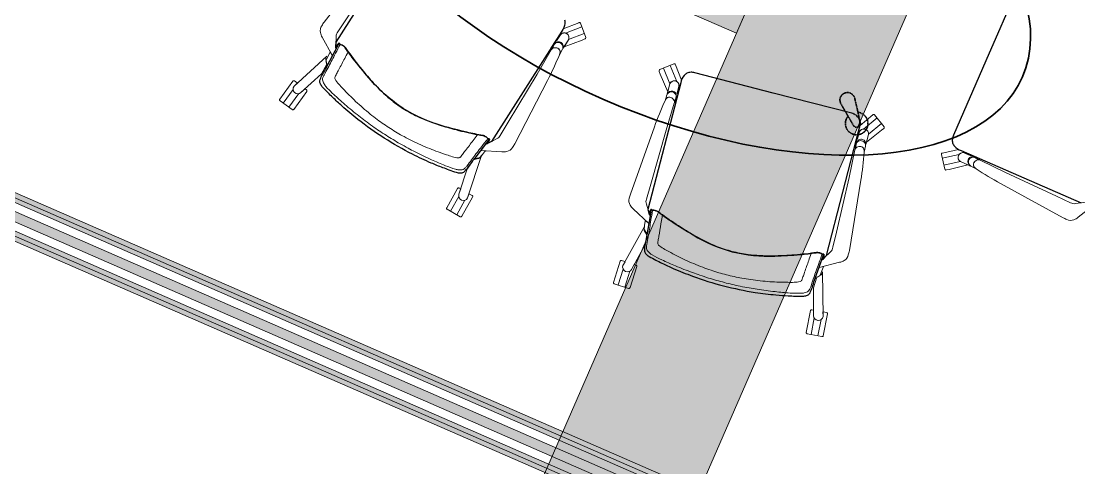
# Model space of a CAD drawing. Header units: millimetres. Extents: x -35034 to 431752, y -71616 to 25069.
# Drawn here: x 375676 to 378490, y -11807 to -10619 of the extents above; entities that cross this region are included whole.
import ezdxf

# ---------------------------------------------------------------- set-up
doc = ezdxf.new("R2010")
doc.units = ezdxf.units.MM
doc.header["$MEASUREMENT"] = 0
doc.linetypes.add('DASHED2', pattern=[0.75, 0.5, -0.25])
for name, color, linetype, lineweight in [('A-35-M_FFE_Loose_SIEMENS P2_Pen_No__5', 7, 'Continuous', 25), ('A-35-M_FFE_Loose_SIEMENS P2_Pen_No__7', 7, 'Continuous', 35), ('A-35-M_FFE_Loose_SIEMENS P2_Pen_No__9', 7, 'Continuous', 13), ('A-95-H_Fill_Plan_FloorTrunking_Pen_No__1', 7, 'Continuous', 13), ('A-95-H_Fill_Plan_FloorTrunking_Pen_No__101', 252, 'Continuous', 15), ('A-95-P_Text_1_50_GA_Pen_No__85', 8, 'Continuous', 20), ('New_A-25-M_Wall_Int_Pen_No__1', 7, 'Continuous', 13)]:
    doc.layers.add(name, color=color, linetype=linetype, lineweight=lineweight)
doc.layers.add('New_A-25-M_Wall_Int', color=7, linetype='Continuous')
doc.layers.add('New_A-25-M_Wall_Int_Pen_No__107', color=7, linetype='Continuous', lineweight=15, true_color=0xa6a6a6)
doc.dimstyles.new('GENERATED_STYLE__3', dxfattribs={"dimtxt": 0.18, "dimasz": 182.4, "dimexe": 0.18, "dimexo": 0.0625, "dimgap": 0.09, "dimtad": 0, "dimtih": 1, "dimtoh": 1, "dimdec": 4, "dimzin": 0, "dimdsep": 46, "dimcen": 0.09, "dimadec": 0, "dimazin": 0, "dimtfac": 1, "dimtdec": 4, "dimtmove": 0, "dimatfit": 3, "dimldrblk": 'ARROWHEAD_5', "dimfxl": 1, "dimtolj": 1, "dimtzin": 0, "dimarcsym": 0})

# ---------------------------------------------------------------- blocks, each defined once
blk = doc.blocks.new('*X1178', base_point=(341458.1, 0))
at = {"layer": 'New_A-25-M_Wall_Int_Pen_No__107', "linetype": 'Continuous'}
blk.add_hatch(color=256, dxfattribs=at).paths.add_polyline_path([(378858.5, -12520.4), (374830.8, -10764.1), (374820.8, -10787), (378848.5, -12543.3)])
blk = doc.blocks.new('Wall_347_2', base_point=(374740.3, -10673.9))
at = {"layer": 'New_A-25-M_Wall_Int_Pen_No__107', "linetype": 'Continuous'}
for points in [[(378877.1, -12477.8), (374849.4, -10721.5), (374844.4, -10733), (378872.1, -12489.2)], [(378872.1, -12489.2), (374844.4, -10733), (374839.6, -10744), (378867.3, -12500.2)], [(378834.7, -12574.9), (374807, -10818.7), (374801.8, -10830.6), (378829.6, -12586.9)], [(378839.5, -12563.9), (374811.8, -10807.7), (374807, -10818.7), (378834.7, -12574.9)]]:
    blk.add_hatch(color=256, dxfattribs=at).paths.add_polyline_path(points)
at = {"layer": 'New_A-25-M_Wall_Int_Pen_No__1', "linetype": 'Continuous'}
for p, q in [((378867.3, -12500.2), (374839.6, -10744)), ((378872.1, -12489.2), (374844.4, -10733)), ((378858.5, -12520.4), (374830.8, -10764.1)), ((378848.5, -12543.3), (374820.8, -10787)), ((378834.7, -12574.9), (374807, -10818.7)), ((378839.5, -12563.9), (374811.8, -10807.7))]:
    blk.add_line(p, q, dxfattribs=at)
at = {"layer": 'New_A-25-M_Wall_Int_Pen_No__1', "linetype": 'Continuous', "flags": 128}
for points in [[(378877.1, -12477.8), (374849.4, -10721.5)], [(374801.8, -10830.6), (378829.6, -12586.9)]]:
    blk.add_lwpolyline(points, dxfattribs=at)
at = {"layer": 'New_A-25-M_Wall_Int', "color": 250, "lineweight": 50, "true_color": 0x2a2a2a}
blk.add_blockref('*X1178', (341458.1, 0), dxfattribs=at)
blk = doc.blocks.new('ARROWHEAD_5')
at = {"color": 0, "linetype": 'Continuous', "lineweight": 0}
blk.add_line((0, 0), (-1, 0), dxfattribs=at)
blk.add_solid([(-1, 0.2679), (0, 0), (-1, -0.2679), (-1, 0.2679)], dxfattribs=at)

msp = doc.modelspace()

# ---------------------------------------------------------------- hatches: boundary and pattern name
at = {"layer": 'A-95-H_Fill_Plan_FloorTrunking_Pen_No__101', "linetype": 'Continuous', "lineweight": 0, "true_color": 0x727272}
for points in [[(376526.9, -14052.6), (376164.8, -13894.7), (379236.2, -6851), (379598.3, -7008.9)], [(377737.1, -10288.8), (377278.8, -10089), (377120.9, -10451), (377579.3, -10650.9)]]:
    msp.add_hatch(color=8, dxfattribs=at).paths.add_polyline_path(points)

# ---------------------------------------------------------------- linework, layer by layer
at = {"layer": 'A-35-M_FFE_Loose_SIEMENS P2_Pen_No__5', "linetype": 'Continuous', "flags": 128}
for points in [[(377121.7, -10615.6, -0.112722), (377122.5, -10625.3, -0.119167), (377114.4, -10645.2), (376927.3, -10938.6), (376916.9, -10943.8), (376920.9, -10935.6, -0.02453), (376921.7, -10933.4, 0.299826), (376921.5, -10932.2, 0.164644), (376920.8, -10931.8), (376917.8, -10931.3, 0.066557), (376912.7, -10926.3, 0.117992), (376903.9, -10922.6, -0.017493), (376861.9, -10914.2, -0.011779), (376796.1, -10897, -0.071772), (376692.4, -10850.8, -0.069523), (376606.8, -10776.2, -0.011779), (376563.4, -10723.8, -0.017493), (376538.1, -10689.3, 0.117992), (376531, -10682.9, 0.066588), (376524.3, -10680.4), (376522.6, -10677.9, 0.164644), (376521.9, -10677.3, 0.299826), (376520.8, -10677.6, -0.02453), (376519.1, -10679.3), (376513.3, -10686.4), (376513.7, -10674.8), (376700.9, -10381.4, -0.119167)], [(378691.7, -10652), (378372.6, -10513.2, 0.119167), (378351.6, -10508.4, 0.112722), (378342.2, -10510.7, 0.107436), (378333.5, -10517.7, 0.042313), (378331, -10521.4, 0.011293), (378328.4, -10526.2), (378243.1, -10724.3), (378156.3, -10921.7, 0.011293), (378154.5, -10927, 0.042313), (378153.6, -10931.3, 0.107436), (378154.4, -10942.5, 0.112722), (378159.2, -10950.9, 0.119167), (378177, -10963), (378496.1, -11101.8)]]:
    msp.add_lwpolyline(points, format="xyb", dxfattribs=at)
for points in [[(376641.9, -10929.9, -0.024216), (376571.6, -10879.9, -0.016068), (376529.3, -10844.3, -0.009371), (376505.1, -10821.7, -0.001836), (376491.8, -10808.8, -0.017544), (376477.9, -10794.1, -0.062714), (376472.2, -10785.8, -0.149282), (376470.7, -10777.4, -0.092841), (376472.8, -10770.6, -0.049327), (376480.3, -10755.7, 0.02709), (376490.4, -10737.5), (376518.3, -10683.9), (376520.1, -10680.2, 0.079161), (376520.9, -10678.1, 0.195423), (376520.8, -10677.9, 0.266682), (376520.7, -10677.9, 0.14086), (376520.5, -10678, 0.068414), (376518.6, -10680), (376513.4, -10686.2, 0.046442), (376513.5, -10689.1, 0.07777), (376513.8, -10690.5, -0.055714), (376514.3, -10691.7, -0.135228), (376513.4, -10686.2), (376519, -10679.5, -0.049328), (376520.6, -10677.8, -0.064332), (376521, -10677.5, -0.077633), (376521.5, -10677.3, -0.201115), (376522.3, -10677.6, -0.08669), (376522.7, -10678), (376523.6, -10679.3), (376524.3, -10680.4, -0.08929), (376531, -10682.9, -0.049201), (376535.1, -10685.9, -0.053494), (376537.6, -10688.6, -0.000557), (376545.7, -10699.9, 0.01685), (376581.9, -10747.1, 0.013226), (376612.6, -10782.4, 0.032708), (376657.7, -10825.6, 0.03481), (376692.4, -10850.8, 0.03481), (376729.9, -10871.6, 0.032708), (376788, -10894.3, 0.013226), (376832.9, -10907.2, 0.01685), (376891, -10920.2, -0.000557), (376904.7, -10922.8, -0.053494), (376908.2, -10923.9, -0.049201), (376912.7, -10926.3, -0.08929), (376917.8, -10931.3), (376919, -10931.6), (376920.5, -10931.8, -0.08669), (376921.2, -10932, -0.201115), (376921.7, -10932.7, -0.077633), (376921.8, -10933.1, -0.064332), (376921.7, -10933.6, -0.049328), (376920.8, -10935.8), (376917, -10943.8, -0.135228), (376911.7, -10945.3, -0.055714), (376913, -10945.1, 0.07777), (376914.4, -10944.9, 0.046442), (376917, -10943.8), (376920.5, -10936.4, 0.068414), (376921.5, -10933.8, 0.14086), (376921.5, -10933.6, 0.266682), (376921.4, -10933.5, 0.195423), (376921.2, -10933.5, 0.079161), (376919.6, -10935.1), (376917.1, -10938.3), (376880.3, -10986.2, 0.02709), (376868, -11003.1, -0.049327), (376857.6, -11016.1, -0.092841), (376852.4, -11020.9, -0.149282), (376844.1, -11023.1, -0.062714), (376834.2, -11021.4, -0.017544), (376815, -11015, -0.001836), (376797.7, -11008.4, -0.009371), (376767, -10996, -0.016068), (376716.9, -10972.6, -0.023358)], [(377568.1, -11231.7, 0.069523), (377681, -11243.4, 0.011779), (377748.9, -11239.4, 0.017493), (377791.5, -11234.4, -0.117992), (377801, -11235.2, -0.066588), (377807.4, -11238.4), (377810.4, -11237.9, -0.164644), (377811.2, -11238.1, -0.299826), (377811.8, -11239.1, 0.02453), (377811.7, -11241.5), (377810.5, -11250.5), (377818.7, -11242.3), (377905.7, -10905.4, 0.119167), (377907.1, -10883.9, 0.112722), (377903.4, -10875, 0.107436), (377895.1, -10867.4, 0.042313), (377891.1, -10865.6, 0.011293), (377885.8, -10863.7), (377676.8, -10810.6), (377468.2, -10755.9, 0.011293), (377462.8, -10755, 0.042313), (377458.3, -10754.7, 0.107436), (377447.4, -10757.3, 0.112722), (377439.8, -10763.3, 0.119167), (377430.7, -10782.8), (377343.7, -11119.7), (377346.9, -11130.9), (377350.2, -11122.4, 0.02453), (377351.3, -11120.2, -0.299826), (377352.3, -11119.6, -0.164644), (377353.1, -11119.9), (377355.5, -11121.7, -0.066557), (377362.7, -11122.1, -0.117992), (377371.3, -11125.9, 0.017493), (377406.2, -11151, 0.011779), (377463.7, -11187.3, 0.071772)], [(377544.7, -11322.5, 0.024216), (377629.2, -11339.9, 0.016068), (377684.1, -11346.6, 0.009371), (377717.1, -11348.9, 0.001836), (377735.6, -11349.8, 0.017544), (377755.9, -11349.9, 0.062714), (377765.8, -11348.4, 0.149282), (377773, -11343.8, 0.092841), (377776.5, -11337.6, 0.049327), (377782.3, -11322, -0.02709), (377788.7, -11302.2), (377808.9, -11245.2), (377810.3, -11241.4, -0.079161), (377811.4, -11239.4, -0.195423), (377811.5, -11239.3, -0.266682), (377811.6, -11239.3, -0.14086), (377811.7, -11239.6, -0.068414), (377811.6, -11242.4), (377810.5, -11250.4, -0.046442), (377808.4, -11252.3, -0.07777), (377807.1, -11253, 0.055714), (377805.9, -11253.5, 0.135228), (377810.5, -11250.4), (377811.7, -11241.7, 0.049328), (377811.8, -11239.4, 0.064332), (377811.7, -11238.8, 0.077633), (377811.5, -11238.4, 0.201115), (377810.8, -11238, 0.08669), (377810.2, -11238), (377808.7, -11238.2), (377807.4, -11238.4, 0.08929), (377801, -11235.2, 0.049201), (377796, -11234.3, 0.053494), (377792.3, -11234.3, 0.000557), (377778.5, -11236.1, -0.01685), (377719.2, -11241.8, -0.013226), (377672.6, -11243.4, -0.032708), (377610.2, -11239.9, -0.03481), (377568.1, -11231.7, -0.03481), (377527.3, -11218.5, -0.032708), (377471, -11191.4, -0.013226), (377431, -11167.4, -0.01685), (377381.9, -11133.7, 0.000557), (377370.7, -11125.5, 0.053494), (377367.5, -11123.7, 0.049201), (377362.7, -11122.1, 0.08929), (377355.5, -11121.7), (377354.5, -11121), (377353.3, -11120, 0.08669), (377352.7, -11119.7, 0.201115), (377351.9, -11119.8, 0.077633), (377351.5, -11120, 0.064332), (377351.2, -11120.4, 0.049328), (377350.2, -11122.5), (377346.9, -11130.7, 0.135228), (377349.5, -11135.7, 0.055714), (377348.7, -11134.6, -0.07777), (377347.9, -11133.5, -0.046442), (377346.9, -11130.7), (377349.9, -11123.2, -0.068414), (377351.1, -11120.7, -0.14086), (377351.3, -11120.5, -0.266682), (377351.4, -11120.5, -0.195423), (377351.5, -11120.7, -0.079161), (377351.5, -11122.9), (377350.9, -11126.9), (377340.9, -11186.6, -0.02709), (377337, -11207, 0.049327), (377334.5, -11223.5, 0.092841), (377334.6, -11230.6, 0.149282), (377338.6, -11238.2, 0.062714), (377346.6, -11244.3, 0.017544), (377364.4, -11253.9, 0.001836), (377381, -11262.1, 0.009371), (377411, -11276.1, 0.016068), (377462.3, -11296.8, 0.023358)]]:
    msp.add_lwpolyline(points, format="xyb", close=True, dxfattribs=at)
at = {"layer": 'A-35-M_FFE_Loose_SIEMENS P2_Pen_No__7', "linetype": 'DASHED2'}
for p, q in [((377893.9, -10824.1), (377908.7, -10888.7)), ((377857.1, -10838.6), (377890.3, -10895.9))]:
    msp.add_line(p, q, dxfattribs=at)
for centre, radius, start, end in [((377874.5, -10828.6), 20, 12.9105, 210.0778), ((377899, -10890.9), 30, 139.5491, 83.4393), ((377899, -10890.9), 10, 210.0778, 12.9105)]:
    msp.add_arc(centre, radius, start, end, dxfattribs=at)
at = {"layer": 'A-35-M_FFE_Loose_SIEMENS P2_Pen_No__7', "linetype": 'Continuous'}
msp.add_ellipse((377423.2, -10367.7), major_axis=(917, -398.8), ratio=0.5, dxfattribs=at)
at = {"layer": 'A-35-M_FFE_Loose_SIEMENS P2_Pen_No__9', "linetype": 'Continuous'}
for p, q in [((376373.2, -10836.6), (376399.2, -10800.8)), ((376388.4, -10847.7), (376414.8, -10811.5)), ((376818.4, -11124.3), (376840.4, -11085.3)), ((376834.8, -11133.6), (376856.6, -11095)), ((377264.1, -11320.3), (377277.5, -11278.1)), ((377282.1, -11326), (377295.6, -11283.3)), ((377777.6, -11451.9), (377786.1, -11408)), ((377796.1, -11455.5), (377804.6, -11412))]:
    msp.add_line(p, q, dxfattribs=at)
at = {"layer": 'A-35-M_FFE_Loose_SIEMENS P2_Pen_No__9', "linetype": 'Continuous', "flags": 128}
for points in [[(376504.3, -10710.8), (376476.9, -10661.2, -0.081341), (376472.2, -10649, -0.203002), (376475.7, -10630.7, 0.007358), (376481.9, -10621.1), (376598.2, -10471.1, -0.018845), (376646.5, -10413.7, -0.093152), (376652.9, -10408.9, -0.300736), (376663.9, -10410.2, -0.150564), (376669.7, -10419.3, -0.24245), (376667.9, -10427.6), (376625, -10489), (376541.8, -10612.6), (376518.5, -10647.2, 0.198938), (376514.2, -10659.7), (376513.5, -10682.2), (376513.4, -10689, 0.153101), (376514.3, -10691.7, 0.000314)], [(377120.5, -10686.6), (377168.6, -10669), (377175.6, -10666.1, 0.132625), (377177.7, -10664.4, 0.251078), (377178.1, -10662.1), (377163.9, -10624.4, 0.460931), (377159.4, -10622.8), (377118.3, -10638.7), (377107, -10657.3), (377107.7, -10659.6), (377110.9, -10654.7, -0.132464), (377114, -10652, -0.419806), (377131.6, -10656.1, -0.171359), (377133.4, -10664.3, -0.126551), (377130.9, -10670.5)], [(377117.3, -10691.6), (377132.2, -10668.3, 0.898737), (377110.9, -10654.7), (377100.5, -10670.9), (377098.4, -10670.5), (377085.5, -10690.4), (377088.5, -10691), (377095, -10679.4, -0.418822), (377112.9, -10675.8, -0.336613), (377117.3, -10691.6, -0.09455)], [(376898.6, -10962.4), (376955.2, -10966.2, 0.081341), (376968.2, -10965.4, 0.203002), (376983.3, -10954.5, -0.007358), (376989.4, -10944.8), (377076.4, -10776.1, 0.018845), (377108.1, -10708.1, 0.093152), (377109.8, -10700.3, 0.300736), (377103.9, -10690.9, 0.150564), (377093.2, -10689.5, 0.24245), (377086.5, -10694.6), (377048.9, -10759.4), (376971.8, -10886.9), (376950.3, -10922.7, -0.198938), (376940.8, -10931.8), (376920.7, -10941.9), (376914.5, -10944.9, -0.153101), (376911.7, -10945.3, -0.000314)], [(377108.1, -10708), (377116.1, -10693.4, 0.20576), (377116.9, -10685, 0.103527), (377113.5, -10679.1, 0.163663), (377107.9, -10675.8, 0.143284), (377098.5, -10676.6, 0.17954), (377094.9, -10679.8, -0.015555), (377087, -10693.7, -0.189726), (377092.5, -10689.7, -0.224162), (377106.6, -10692.8, -0.212827), (377109.8, -10700.3, -0.0772), (377108.5, -10707.2, -0.056611)], [(376489.1, -10711.7), (376401.8, -10791.6, 0.92197), (376420.3, -10808.5), (376474.7, -10758.8), (376489.4, -10732.8), (376486.3, -10720, -0.207366), (376486.9, -10716.3), (376488.7, -10712.4)], [(377396.3, -10806.5), (377376.4, -10759.4), (377373.7, -10752.2, -0.132625), (377373.5, -10749.6, -0.251078), (377374.9, -10747.7), (377412.2, -10732.4, -0.460931), (377416.5, -10734.6), (377432.8, -10775.5), (377426.9, -10796.4), (377424.8, -10797.5), (377426.2, -10791.9, 0.132464), (377426.1, -10787.7, 0.419806), (377411, -10777.6, 0.171359), (377403.8, -10782, 0.126551), (377401, -10788)], [(376410.1, -10783.1), (376402.8, -10777.8, 0.435017), (376398.5, -10778.6), (376363.9, -10826.2, 0.414214), (376364.6, -10830.3), (376396.9, -10853.9, 0.414214), (376401.1, -10853.2), (376435.8, -10805.5, 0.414214), (376435.2, -10801.3), (376431.3, -10798.5), (376420.3, -10808.6, -0.917674), (376401.8, -10791.6), (376410.5, -10783.7)], [(377394.8, -10812.3), (377401.7, -10785.6, -0.898737), (377426.2, -10791.9), (377421.5, -10810.5), (377423.2, -10811.8), (377417.4, -10834.8), (377414.9, -10833), (377418.9, -10820.3, 0.418822), (377409.4, -10804.7, 0.336613), (377394.9, -10812.3, 0.09455)], [(377389.1, -10830.2), (377394.3, -10814.4, -0.20576), (377399.9, -10808.1, -0.103527), (377406.6, -10806.5, -0.163663), (377412.8, -10808.4, -0.143284), (377418.6, -10815.8, -0.17954), (377418.7, -10820.7, 0.015555), (377414, -10835.9, 0.189726), (377413.2, -10829.2, 0.224162), (377401.2, -10820.9, 0.212827), (377393.6, -10823.8, 0.0772), (377389.4, -10829.4, 0.056611)], [(377345.9, -11156.9), (377304.5, -11118.2, -0.081341), (377296.2, -11108.1, -0.203002), (377293.9, -11089.6, 0.007358), (377296.8, -11078.6), (377360.9, -10899.9, -0.018845), (377389, -10830.3, -0.093152), (377393.6, -10823.8, -0.300736), (377404.5, -10821.7, -0.150564), (377412.8, -10828.5, -0.24245), (377413.7, -10836.9), (377391.9, -10908.6), (377351.2, -11051.9), (377339.7, -11092, 0.198938), (377339.5, -11105.2), (377345.8, -11126.8), (377347.8, -11133.4, 0.153101), (377349.5, -11135.7, 0.000314)], [(377925.2, -10940.9), (377965.2, -10909), (377971, -10904, 0.132625), (377972.5, -10901.8, 0.251078), (377972.1, -10899.5), (377946.7, -10868.2, 0.460931), (377941.9, -10868.1), (377908, -10896.3), (377903.2, -10917.4), (377904.5, -10919.4), (377906, -10913.8, -0.132464), (377908.1, -10910.2, -0.419806), (377926.1, -10908.5, -0.171359), (377930.4, -10915.8, -0.126551), (377930, -10922.4)], [(377923.8, -10946.7), (377930.5, -10919.9, 0.898737), (377906, -10913.8), (377901.3, -10932.4), (377899.1, -10932.7), (377893.3, -10955.7), (377896.3, -10955.3), (377898.8, -10942.2, -0.418822), (377914.7, -10933.1, -0.336613), (377923.8, -10946.7, -0.09455)], [(377919.1, -10967), (377922.2, -10950.7, 0.20576), (377920.4, -10942.5, 0.103527), (377915.3, -10937.9, 0.163663), (377908.9, -10936.5, 0.143284), (377900.3, -10940.2, 0.17954), (377897.8, -10944.4, -0.015555), (377894.6, -10960, -0.189726), (377898.5, -10954.5, -0.224162), (377913, -10953, -0.212827), (377918.3, -10959.3, -0.0772), (377919.2, -10966.2, -0.056611)], [(377798.8, -11273.8), (377853.7, -11260, 0.081341), (377865.9, -11255.2, 0.203002), (377876.8, -11240.1, -0.007358), (377879.6, -11229), (377910.1, -11041.6, 0.018845), (377919.1, -10967.2, 0.093152), (377918.3, -10959.3, 0.300736), (377909.8, -10952.1, 0.150564), (377899.2, -10954.1, 0.24245), (377894.4, -10961), (377878.7, -11034.2), (377845, -11179.4), (377835.6, -11220, -0.198938), (377829.4, -11231.7), (377813.4, -11247.6), (377808.5, -11252.3, -0.153101), (377805.9, -11253.5, -0.000314)], [(378195, -11000.7), (378145.3, -11012.9), (378137.8, -11014.5, -0.132625), (378135.2, -11014.3, -0.251078), (378133.6, -11012.6), (378124.3, -10973.4, -0.460931), (378127.2, -10969.5), (378170.1, -10959.8), (378189.8, -10968.9), (378190.6, -10971.2), (378185.2, -10968.9, 0.132464), (378181.1, -10968.3, 0.419806), (378168.8, -10981.6, 0.171359), (378171.9, -10989.4, 0.126551), (378177.4, -10993.1)], [(378200.5, -11003.1), (378175.2, -10992.1, -0.898737), (378185.2, -10968.9), (378202.9, -10976.5), (378204.4, -10975), (378226.2, -10984.3), (378224.1, -10986.5), (378212.2, -10980.5, 0.418822), (378195.3, -10987.5, 0.336613), (378200.5, -11003, 0.09455)], [(376900.5, -10976.3), (376863.9, -11088.9, -0.92197), (376840.8, -11079), (376863.6, -11009), (376881.1, -10984.8), (376894, -10982.4, 0.207366), (376897.2, -10980.2), (376899.9, -10977)], [(378217.3, -11011.6), (378202.5, -11003.9, -0.20576), (378197.1, -10997.4, -0.103527), (378196.6, -10990.6, -0.163663), (378199.5, -10984.7, -0.143284), (378207.7, -10980.2, -0.17954), (378212.5, -10980.8, 0.015555), (378226.8, -10987.9, 0.189726), (378220, -10987.6, 0.224162), (378210, -10998.1, 0.212827), (378211.6, -11006.1, 0.0772), (378216.5, -11011.1, 0.056611)], [(378533.1, -11105.5), (378488.4, -11140.3, -0.081341), (378477.1, -11146.9, -0.203002), (378458.5, -11146.3, 0.007358), (378448.1, -11141.6), (378281.6, -11050.3, -0.018845), (378217.4, -11011.6, -0.093152), (378211.6, -11006.1, -0.300736), (378211.2, -10995, -0.150564), (378219.3, -10987.9, -0.24245), (378227.8, -10988.3), (378295.1, -11021.1), (378430.3, -11083.8), (378468.1, -11101.4, 0.198938), (378481.1, -11103.7), (378503.4, -11100.9), (378510.2, -11099.9, 0.153101), (378512.7, -11098.6, 0.000314)], [(376868.2, -11077.8), (376876.1, -11082.2, -0.435017), (376877.1, -11086.5), (376848.2, -11137.7, -0.414214), (376844.1, -11138.8), (376809.3, -11119.1, -0.414214), (376808.1, -11115.1), (376837.1, -11063.7, -0.414214), (376841.2, -11062.6), (376845.4, -11064.9), (376840.8, -11079.1, 0.917674), (376863.9, -11088.9), (376867.5, -11077.7)], [(377334.4, -11165.1), (377277, -11268.6, 0.92197), (377299.9, -11278.7), (377335.7, -11214.3), (377341.4, -11185), (377334.4, -11173.9, -0.207366), (377333.8, -11170.1), (377334.3, -11165.9)], [(377282.2, -11257.8), (377273.6, -11255.1, 0.435017), (377269.8, -11257.3), (377252, -11313.3, 0.414214), (377254, -11317.1), (377292.1, -11329.2, 0.414214), (377295.9, -11327.2), (377313.7, -11270.9, 0.414214), (377311.7, -11267.2), (377307.1, -11265.7), (377299.9, -11278.8, -0.917674), (377277, -11268.6), (377282.7, -11258.3)], [(377808.5, -11285.5), (377809.5, -11403.9, -0.92197), (377784.5, -11401.9), (377783.9, -11328.2), (377792.8, -11299.7), (377804.3, -11293.3, 0.207366), (377806.6, -11290.3), (377808.2, -11286.3)], [(377810.1, -11392), (377819, -11393.7, -0.435017), (377821.3, -11397.4), (377810.1, -11455.1, -0.414214), (377806.6, -11457.5), (377767.3, -11449.9, -0.414214), (377764.9, -11446.4), (377776.2, -11388.5, -0.414214), (377779.7, -11386.1), (377784.4, -11387), (377784.5, -11402, 0.917674), (377809.5, -11403.9), (377809.4, -11392.1)]]:
    msp.add_lwpolyline(points, format="xyb", close=True, dxfattribs=at)
for points in [[(377124.2, -10650.5), (377167.5, -10634.1)], [(377132.4, -10667.7), (377174.3, -10651.9)], [(377402, -10785), (377385, -10743.6)], [(377420.2, -10779.3), (377402.6, -10736.3)], [(377917.3, -10905.6), (377953.2, -10876.2)], [(377930.6, -10919.3), (377965.3, -10891)], [(378171.8, -10972.9), (378126.7, -10983.4)], [(378174.6, -10991.7), (378131.1, -11002)]]:
    msp.add_lwpolyline(points, dxfattribs=at)
for points in [[(376917.8, -10931.3, 0.172835), (376917.6, -10931.4, 0.029065), (376917.3, -10931.7, 0.028333), (376916.3, -10932.8, 0.004116), (376914.5, -10935, 0.006979), (376912.8, -10937.2, -0.006601), (376897.9, -10956.6, 0.005565), (376874.2, -10987.4, 0.006061), (376861.8, -11004.3, -0.052886), (376856.7, -11010, -0.072565), (376851.8, -11013.3, -0.118748), (376846.5, -11014.5, -0.009096), (376840.2, -11014.2, -0.060387), (376831.2, -11012.5, -0.021653), (376804.6, -11003, -0.008324), (376767.6, -10987.1, -0.012117), (376723.9, -10966.2, -0.005624), (376705.2, -10956.4, -0.00647), (376684, -10944.7, -0.012425), (376646.8, -10922.2, -0.012425), (376610.7, -10898, -0.00647), (376591.2, -10883.7, -0.005624), (376574.4, -10870.8, -0.012117), (376537.1, -10840.1, -0.008324), (376507.1, -10813.2, -0.021653), (376487.2, -10793.1, -0.060387), (376481.9, -10785.6, -0.009096), (376479, -10780, -0.118748), (376477.8, -10774.7, -0.072565), (376478.7, -10768.9, -0.052886), (376481.8, -10761.9, 0.006061), (376491.8, -10743.5, 0.005565), (376509.8, -10709, -0.006601), (376521.1, -10687.3, 0.006979), (376522.4, -10684.8, 0.004116), (376523.6, -10682.3, 0.028333), (376524.2, -10680.9, 0.029065), (376524.3, -10680.6, 0.172835), (376524.3, -10680.4)], [(376544.9, -10698.8, 0.029977), (376545.7, -10699.9, -0.096148), (376545.5, -10700.9, -0.022338), (376543, -10705.9, 0.000048), (376534.7, -10721.7, 0.000154), (376519.3, -10751, -0.001817), (376513.7, -10761.7, 0.043839), (376511, -10767.1, 0.067552), (376510.6, -10769.2, 0.111008), (376511.4, -10773.2, 0.062927), (376520.8, -10786.2, 0.007617), (376531.8, -10798.1, 0.013331), (376565.8, -10832, 0.019355), (376604.7, -10865.7, 0.009359), (376623.3, -10880.2, 0.023709), (376658.3, -10904.2, 0.023709), (376694.8, -10925.8, 0.009359), (376715.8, -10936.6, 0.019355), (376762.8, -10957.7, 0.013331), (376807.9, -10974.2, 0.007617), (376823.3, -10979.2, 0.062927), (376839, -10982.2, 0.111008), (376843, -10981.3, 0.067552), (376844.7, -10980, 0.043839), (376848.5, -10975.3, -0.001817), (376855.8, -10965.6, 0.000154), (376875.9, -10939.4, 0.000048), (376886.7, -10925.2, -0.022338), (376890.3, -10920.8, -0.096148), (376891, -10920.2, 0.029977), (376892.3, -10920.5)], [(377355.5, -11121.7, -0.172835), (377355.6, -11121.9, -0.029065), (377355.6, -11122.3, -0.028333), (377355.5, -11123.8, -0.004116), (377355.1, -11126.6, -0.006979), (377354.6, -11129.4, 0.006601), (377350.6, -11153.5, -0.005565), (377344.2, -11191.9, -0.006061), (377340.3, -11212.4, 0.052886), (377339.6, -11220.1, 0.072565), (377340.5, -11225.9, 0.118748), (377343.3, -11230.6, 0.009096), (377347.8, -11234.9, 0.060387), (377355.2, -11240.5, 0.021653), (377380.3, -11253.4, 0.008324), (377417.1, -11269.6, 0.012117), (377462.2, -11287.3, 0.005624), (377482.1, -11294.3, 0.00647), (377505.1, -11301.8, 0.012425), (377546.9, -11313.7, 0.012425), (377589.3, -11323.6, 0.00647), (377613.1, -11328.2, 0.005624), (377633.9, -11331.7, 0.012117), (377681.9, -11338, 0.008324), (377722, -11341.6, 0.021653), (377750.2, -11342.4, 0.060387), (377759.4, -11341.2, 0.009096), (377765.4, -11339.5, 0.118748), (377770.1, -11336.8, 0.072565), (377773.7, -11332.1, 0.052886), (377776.8, -11325.1, -0.006061), (377783.3, -11305.2, -0.005565), (377796.3, -11268.6, 0.006601), (377804.5, -11245.5, -0.006979), (377805.4, -11242.8, -0.004116), (377806.4, -11240.3, -0.028333), (377807.1, -11238.8, -0.029065), (377807.2, -11238.5, -0.172835), (377807.4, -11238.4)], [(377779.8, -11235.9, -0.029977), (377778.5, -11236.1, 0.096148), (377778, -11236.9, 0.022338), (377775.9, -11242.2, -0.000048), (377770, -11259, -0.000154), (377759.1, -11290.2, 0.001817), (377755.1, -11301.7, -0.043839), (377753, -11307.3, -0.067552), (377751.8, -11309, -0.111008), (377748.3, -11311.2, -0.062927), (377732.4, -11313.2, -0.007617), (377716.2, -11313.2, -0.013331), (377668.2, -11311.5, -0.019355), (377617, -11306, -0.009359), (377593.7, -11302.2, -0.023709), (377552.3, -11293.1, -0.023709), (377511.6, -11281, -0.009359), (377489.4, -11273.1, -0.019355), (377441.9, -11253, -0.013331), (377399.1, -11231.4, -0.007617), (377385, -11223.5, -0.062927), (377372, -11214, -0.111008), (377370, -11210.5, -0.067552), (377369.7, -11208.3, -0.043839), (377370.6, -11202.4, 0.001817), (377372.7, -11190.4, -0.000154), (377378.2, -11157.9, -0.000048), (377381.2, -11140.3, 0.022338), (377382, -11134.7, 0.096148), (377381.9, -11133.7, -0.029977), (377380.8, -11132.9)]]:
    msp.add_lwpolyline(points, format="xyb", dxfattribs=at)
for points in [[(376504.3, -10710.8), (376490.1, -10737.9), (376486.8, -10724.4), (376487.2, -10722.4), (376492.3, -10711.1), (376496.7, -10703), (376498.3, -10699.9), (376504.3, -10710.8)], [(376898.6, -10962.4), (376880, -10986.6), (376893.7, -10983.9), (376895.3, -10982.8), (376903.4, -10973.3), (376908.9, -10966), (376911, -10963.2), (376898.6, -10962.4)], [(377345.9, -11156.9), (377340.9, -11187.1), (377333.5, -11175.2), (377333.2, -11173.2), (377334.6, -11160.9), (377336.2, -11151.9), (377336.8, -11148.4), (377345.9, -11156.9)], [(377798.8, -11273.8), (377788.6, -11302.6), (377800.8, -11295.8), (377802, -11294.2), (377806.7, -11282.8), (377809.7, -11274.1), (377810.9, -11270.8), (377798.8, -11273.8)]]:
    msp.add_lwpolyline(points, close=True, dxfattribs=at)
at = {"layer": 'A-95-H_Fill_Plan_FloorTrunking_Pen_No__1', "linetype": 'Continuous', "flags": 128}
for points in [[(376526.9, -14052.6), (376164.8, -13894.7), (379236.2, -6851), (379598.3, -7008.9)], [(377737.1, -10288.8), (377278.8, -10089), (377120.9, -10451), (377579.3, -10650.9)]]:
    msp.add_lwpolyline(points, close=True, dxfattribs=at)

# ---------------------------------------------------------------- block references
at = {"layer": 'New_A-25-M_Wall_Int', "color": 250, "lineweight": 50, "true_color": 0x2a2a2a}
msp.add_blockref('Wall_347_2', (374740.3, -10673.9), dxfattribs=at)

# ---------------------------------------------------------------- leaders
at = {"layer": 'A-95-P_Text_1_50_GA_Pen_No__85', "linetype": 'Continuous', "path_type": 1, "annotation_type": 0, "has_hookline": 1, "hookline_direction": 0, "text_width": 3907.1, "horizontal_direction": (0.916645, -0.399703, 0)}
msp.add_leader([(375888.8, -8580.4), (376274.4, -8676.7), (379824.6, -10201.7)], dimstyle='GENERATED_STYLE__3', dxfattribs=at)

doc.saveas('drawing.dxf')
